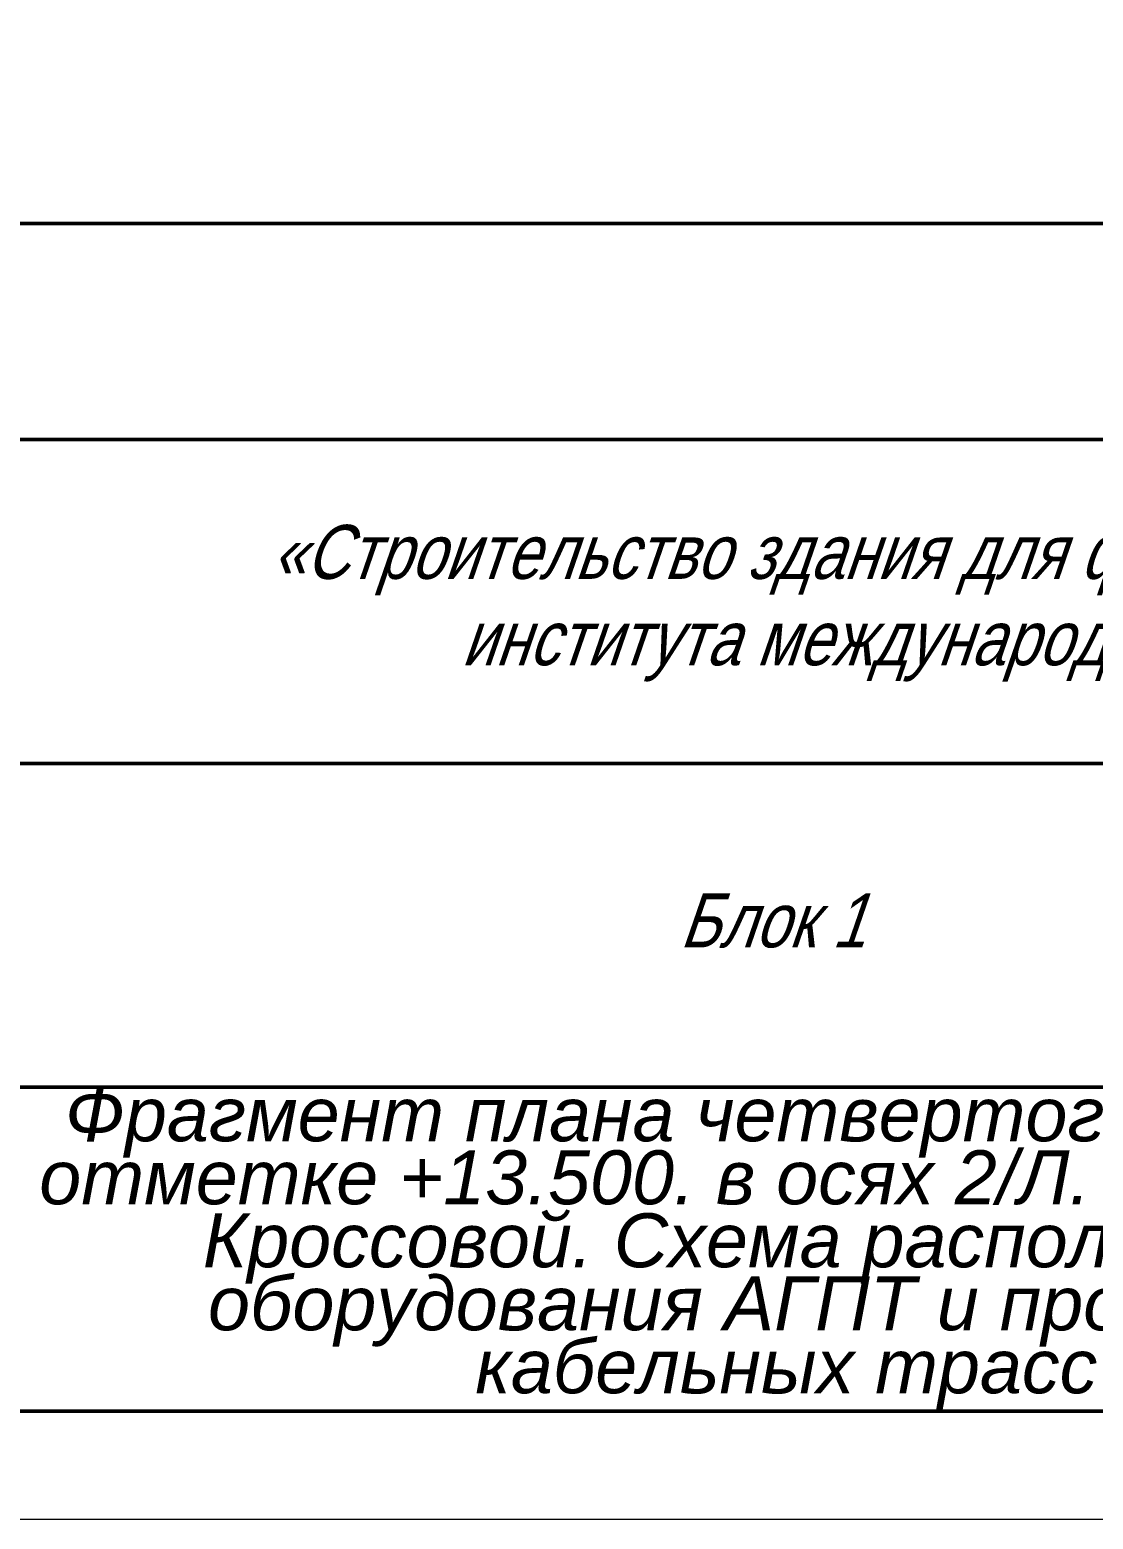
# Model space of a CAD drawing. Header units: millimetres. Extents: x 30169 to 203393, y 1026 to 13462.
# Drawn here: x 175973 to 177942, y 1026 to 3785 of the extents above; entities that cross this region are included whole.
import ezdxf
from ezdxf.enums import TextEntityAlignment as Align

# ---------------------------------------------------------------- set-up
doc = ezdxf.new("R2010")
doc.units = ezdxf.units.MM
doc.layers.add('4.4.4._Сэндвич', color=252, linetype='Continuous', lineweight=53)
doc.layers.add('STANDARD', color=18, linetype='Continuous', lineweight=25, true_color=0x000000)
doc.styles.add('ARIAL', font='arial.ttf')

# ---------------------------------------------------------------- blocks, each defined once
blk = doc.blocks.new('*U294')
at = {"lineweight": 0}
blk.add_lwpolyline([(-415, -5), (5, -5), (5, 292), (-415, 292)], close=True, dxfattribs=at)
at = {"color": 0, "linetype": 'Continuous', "lineweight": 50}
blk.add_lwpolyline([(-395, 287), (0, 287), (0, 0), (-395, 0)], close=True, dxfattribs=at)
at = {"layer": 'STANDARD', "color": 0, "linetype": 'Continuous', "lineweight": 50}
for p, q in [((-185, 55), (0, 55)), ((-120, 45), (0, 45)), ((-185, 30), (0, 30)), ((-120, 15), (0, 15))]:
    blk.add_line(p, q, dxfattribs=at)
at = {"layer": 'STANDARD', "color": 0, "linetype": 'Continuous', "lineweight": 13}
blk.add_line((0, 0), (-185, 0), dxfattribs=at)
at = {"layer": 'STANDARD', "color": 0, "linetype": 'Continuous', "lineweight": 13, "style": 'ARIAL', "oblique": 19}
for s, width, p, p2 in [('«Строительство здания для филиала Московского государственного ', 0.80229, (-108.271, 38.543), (-17.238, 38.543)), ('института международных отношений в городе Астана»', 0.801042, (-99.488, 34.543), (-26.021, 34.543)), ('Блок 1', 0.802776, (-89.382, 21.48), (-80.782, 21.48))]:
    blk.add_text(s, height=2.5, dxfattribs=dict(at, width=width)).set_placement(p, p2, align=Align.FIT)

msp = doc.modelspace()

# ---------------------------------------------------------------- block references
at = {"xscale": 40, "yscale": 40, "zscale": 40}
msp.add_blockref('*U294', (180750.9, 1226.4), dxfattribs=at)

# ---------------------------------------------------------------- texts
at = {"layer": '4.4.4._Сэндвич', "color": 0, "lineweight": 30, "insert": (175950.9, 1826.4), "char_height": 100, "attachment_point": 1, "style": 'ARIAL'}
msp.add_mtext_dynamic_manual_height_columns('\\pxsm0.7,qc;{\\fArial|b0|i1|c204|p34;Фрагмент плана четвертого этажа на отметке +13.500. в осях 2/Л. Помещение Кроссовой. Cхема расположения оборудования АГПТ и прокладки кабельных трасс}', width=2845.547, gutter_width=1125, heights=[720], dxfattribs=at)

doc.saveas('drawing.dxf')
